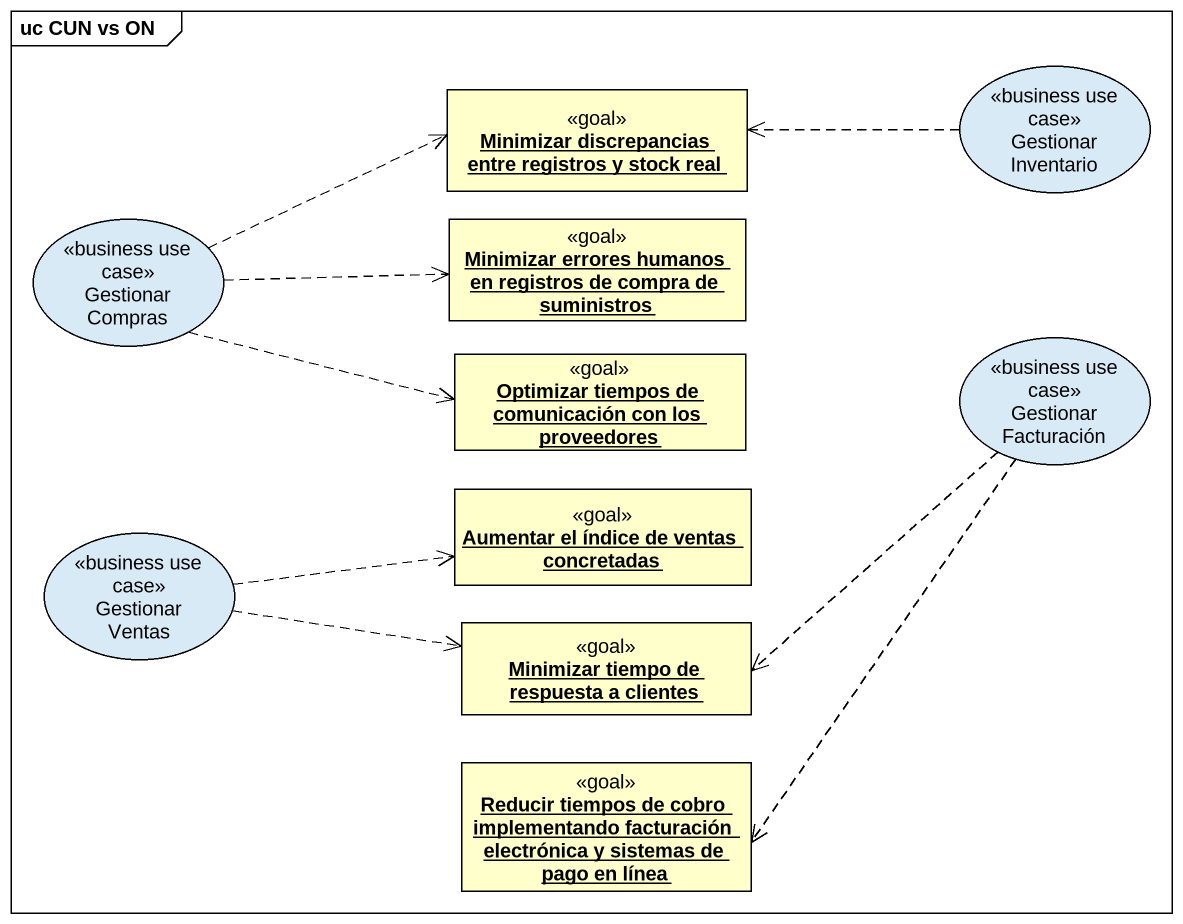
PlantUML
@startuml
mainframe uc CUN vs ON
allowmixing
hide circle
hide empty members
object "Minimizar discrepancias entre registros y stock real" as Minimizar_discrepancias <<goal>>
usecase "Gestionar Inventario" as Gestionar_Inventario <<business use case>>
usecase "Gestionar Compras" as Gestionar_Compras <<business use case>>
object "Minimizar errores humanos en registros de compra de suministros" as Minimizar_errores_humanos <<goal>>
usecase "Gestionar Facturación" as Gestionar_Facturación <<business use case>>
object "Optimizar tiempos de comunicación con los proveedores" as Optimizar_tiempos_de <<goal>>
object "Aumentar el índice de ventas concretadas" as Aumentar_el_índice_de <<goal>>
usecase "Gestionar Ventas" as Gestionar_Ventas <<business use case>>
object "Minimizar tiempo de respuesta a clientes" as Minimizar_tiempo_de <<goal>>
object "Reducir tiempos de cobro implementando facturación electrónica y sistemas de pago en línea" as Reducir_tiempos_de_cobro <<goal>>
Gestionar_Inventario .left.> Minimizar_discrepancias
Gestionar_Compras .right.> Minimizar_discrepancias
Gestionar_Compras .right.> Minimizar_errores_humanos
Gestionar_Compras .right.> Optimizar_tiempos_de
Gestionar_Facturación .left.> Minimizar_tiempo_de
Gestionar_Facturación ..> Reducir_tiempos_de_cobro
Gestionar_Ventas .right.> Aumentar_el_índice_de
Gestionar_Ventas .right.> Minimizar_tiempo_de
@enduml
